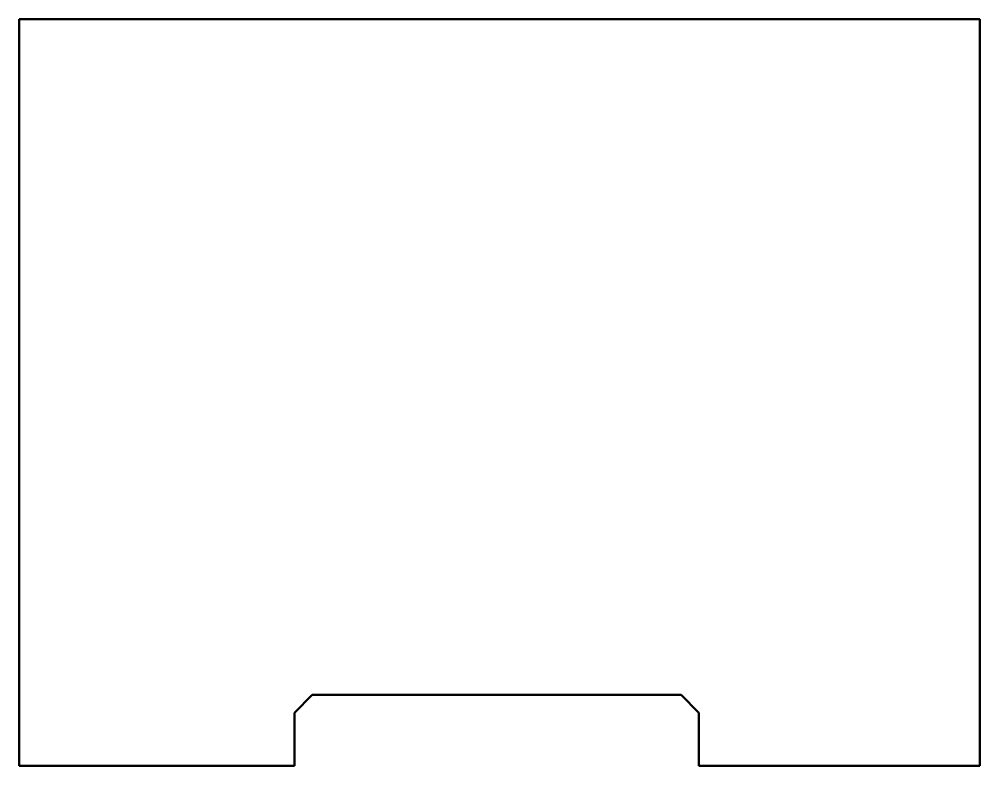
# Model space of a CAD drawing. Header units: millimetres. Extents: x 79 to 349, y 47 to 257.
import ezdxf

# ---------------------------------------------------------------- set-up
doc = ezdxf.new("R2010")
doc.units = ezdxf.units.MM
doc.header["$LTSCALE"] = 0.75
doc.layers.add('可见', color=7, linetype='Continuous', lineweight=50)

msp = doc.modelspace()

# ---------------------------------------------------------------- linework, layer by layer
at = {"layer": '可见'}
for p, q in [((349.293038, 256.837539), (79.293038, 256.837539)), ((79.293038, 256.837539), (79.293038, 46.837539)), ((349.293038, 256.837539), (349.293038, 46.837539)), ((161.670587, 66.758403), (156.670587, 61.758403)), ((161.670587, 66.758403), (265.356036, 66.758403)), ((270.356036, 61.758403), (265.356036, 66.758403)), ((156.670587, 46.837539), (156.670587, 61.758403)), ((270.356036, 61.758403), (270.356036, 46.837539)), ((156.670587, 46.837539), (79.293038, 46.837539)), ((349.293038, 46.837539), (270.356036, 46.837539))]:
    msp.add_line(p, q, dxfattribs=at)

doc.saveas('drawing.dxf')
